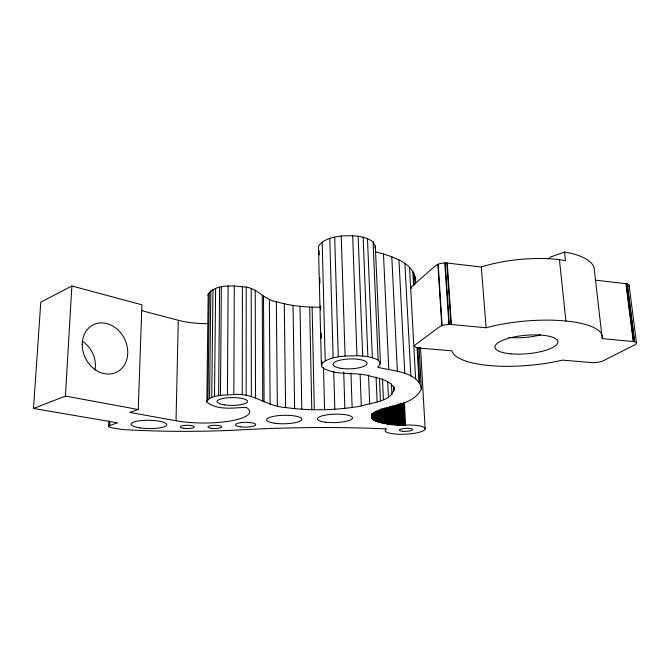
<?xml version="1.0" encoding="UTF-8"?>
<svg xmlns="http://www.w3.org/2000/svg" width="670" height="670" viewBox="0 0 670 670"><rect width="100%" height="100%" fill="white"/><g stroke="black" fill="none" stroke-linecap="round" stroke-linejoin="round"><path stroke-width="1" d="M246.15 395.325L246.183 287.078C234.081 286.006 216.552 283.192 208.177 294.172L206.846 402.059C217.432 410.609 233.395 407.837 246.133 407.327A46.456 11.407 0.2 0 1 232.147 420.634A46.456 11.407 0.2 0 1 176.017 420.768L129.787 412.41L138.255 409.521L141.914 304.783L71.874 285.998L40.795 302.128L33.5 408.449L117.552 422.854L109.645 425.484L108.599 426.078L108.691 426.731L111.245 427.686L122.258 429.529A321.667 97.091 1.2 0 0 241.1 429.822C289.482 427.184 337.99 426.757 386.397 428.867A20.016 4.539 -2.6 0 0 399.027 434.244A20.016 4.539 -2.6 0 0 424.445 430.031A20.016 4.539 -2.6 0 0 409.504 425.04A41.724 10.008 -2.7 0 1 406.355 425.09C395.585 426.865 349.715 419.822 384.262 408.96A41.724 10.008 -2.7 0 1 386.154 408.466C398.616 404.529 415.291 402.017 421.371 388.96C418.901 371.255 390.702 371.054 377.595 367.135L379.63 365.393L380.434 363.358L375.342 246.15L373.073 241.837C363.911 235.203 352.001 235.421 341.239 236.016C333.015 237.214 323.375 238.863 318.484 246.317L321.332 363.994L321.985 367.328C335.963 376.381 354.254 371.465 369.823 375.979C378.165 378.408 389.077 379.496 393.927 387.729C393.391 401.732 371.071 402.486 361.289 406.003C336.34 410.4 310.679 411.02 285.579 407.528C267.154 406.682 252.699 392.26 233.822 394.538C225.053 395.543 213.378 393.91 206.796 400.987L206.846 402.059M242.239 394.898L242.406 286.459M233.822 394.538L234.291 285.881M227.431 394.722L228.118 286.065M218.613 395.727L219.609 287.288M220.447 395.434L221.376 286.928M211.737 397.444L212.968 289.507M214.492 396.607L215.631 288.418M207.96 399.395L209.308 292.061M209.542 398.382L210.841 290.73M176.017 420.768L178.304 320.285L141.63 310.629M108.691 426.731L108.825 420.894M109.645 425.484L109.83 421.329M33.5 408.449L65.434 396.087L71.874 285.998M374.848 247.942L375.342 246.15M549.124 258.821L550.17 257.113L564.509 252.104L569.55 252.967A73.901 26.163 -5.7 0 1 594.022 267.363L602.238 338.626L633.577 341.591A9.137 2.554 -6.4 0 1 634.423 341.75L634.674 341.817A9.137 2.554 -6.4 0 1 634.842 344.824L603.193 360.787A8.643 2.337 -5.7 0 1 601.384 361.49L601.074 361.582A8.643 2.337 -5.7 0 1 593.051 362.629L592.699 362.629A8.643 2.337 -5.7 0 1 591.669 362.579L562.381 360.125A75.543 22.227 -5 0 1 452.032 350.837L419.914 348.14A8.97 2.722 -3.2 0 1 417.293 347.73L417.008 347.655A8.97 2.722 -3.2 0 1 415.358 344.782L439.537 326.784A9.464 3.007 -3.8 0 1 441.806 325.679L442.133 325.57A9.464 3.007 -3.8 0 1 448.9 324.498L449.327 324.489A9.464 3.007 -3.8 0 1 450.994 324.506L486.093 327.764A75.543 22.227 -5 0 1 565.036 320.938A75.543 22.227 -5 0 1 602.238 338.626M321.332 363.994C330.796 355.376 345.025 356.231 356.984 355.67C364.212 355.996 371.616 356.708 378.131 360.117L380.434 363.358M411.698 288.334A8.802 3.149 -3.5 0 1 412.125 286.232L435.651 265.588A9.271 3.467 -4.2 0 1 437.862 264.323L438.18 264.198A9.271 3.467 -4.2 0 1 444.805 263.009L445.223 262.992A9.271 3.467 -4.2 0 1 446.856 263.025L481.303 266.97A74.102 25.695 -5.6 0 1 559.433 259.633L565.43 260.647L564.509 252.104M246.183 287.078C257.699 288.778 264.658 299.884 276.333 301.718C290.805 305.997 305.989 307.421 321.039 307.178M595.412 280.144L626.241 283.737A8.961 2.948 -7.3 0 1 627.07 283.929L627.321 284.013A8.961 2.948 -7.3 0 1 628.761 286.509M65.434 396.087L138.255 409.521M375.61 251.878C391.506 256.133 417 262.883 415.517 283.846M629.13 285.412L636.5 343.132M627.321 284.013L634.674 341.817M627.07 283.929L634.423 341.75M626.241 283.737L633.577 341.591M625.931 283.686L633.267 341.541M559.433 259.633L565.899 321.022M481.303 266.97L486.093 327.764M447.25 263.05L451.396 324.531M446.856 263.025L450.994 324.506M445.223 262.992L449.327 324.489M444.805 263.009L448.9 324.498M438.18 264.198L442.133 325.57M437.862 264.323L441.806 325.679M420.526 347.562L425.14 428.808M419.093 347.378L421.371 388.96M413.608 272.514L414.311 285.01M417.804 347.487L419.78 382.888M412.812 271.183L413.625 285.805M417.058 347.428L418.976 381.892M409.521 267.271L415.626 378.977M404.898 263.519L410.886 376.197M398.968 260.002L404.789 373.6M404.42 402.31L405.576 425.09M403.642 402.31L404.789 425.09M402.921 403.332L404.018 425.082M402.159 403.323L403.24 425.073M401.389 403.307L402.469 425.065M400.627 403.29L401.707 425.048M399.873 403.265L400.945 425.023M399.169 404.27L400.183 425.006M391.799 256.769L397.385 371.23M398.424 404.245L399.429 424.973M397.678 404.203L398.684 424.947M396.992 405.208L397.938 424.914M396.255 405.166L397.201 424.872M395.576 406.154L396.464 424.83M394.069 386.791L394.211 389.915M394.856 406.104L395.744 424.788M393.675 387.218L393.868 391.372M394.136 406.045L395.015 424.738M393.424 405.995L394.303 424.68M392.721 405.928L393.6 424.629M391.439 383.868L391.925 394.245M392.025 405.861L392.896 424.562M391.38 406.832L392.201 424.504M390.702 406.757L391.514 424.437M383.475 253.897L388.784 369.137M390.024 406.682L390.836 424.361M389.362 406.606L390.166 424.294M387.687 381.431L388.399 397.017M388.751 407.561L389.505 424.21M388.097 407.477L388.851 424.135M387.453 407.385L388.206 424.051M386.825 407.293L387.57 423.959M386.247 408.231L386.942 423.867M385.627 408.13L386.322 423.775M385.024 408.03L385.719 423.675M384.429 407.921L385.116 423.574M383.885 408.851L384.53 423.474M382.503 378.801L383.416 399.638M383.307 408.742L383.952 423.365M382.746 408.625L383.382 423.256M382.235 409.546L382.821 423.139M381.649 408.533L382.277 423.021M379.547 363.308L379.63 365.393M381.163 409.437L381.741 422.904M379.446 378.031L380.426 400.861M380.644 409.311L381.222 422.778M373.073 241.837L378.131 360.117M380.175 410.216L380.711 422.653M379.681 410.082L380.208 422.527M379.195 409.94L379.722 422.393M378.759 410.836L379.245 422.259M378.299 410.693L378.776 422.117M377.847 410.543L378.332 421.974M415.107 276.559L415.274 280.621M376.071 376.959L377.118 402.034M377.453 411.439L377.888 421.832M377.034 411.288L377.47 421.69M376.624 411.129L377.051 421.539M376.222 410.97L376.657 421.388M375.878 411.857L376.272 421.237M375.51 411.69L375.895 421.078M375.15 411.531L375.543 420.919M374.857 412.41L375.192 420.76M367.478 238.595L372.353 357.713M374.522 412.234L374.865 420.593M374.212 412.067L374.547 420.433M373.952 413.013L374.245 420.266M373.667 412.846L373.96 420.09M373.399 412.67L373.692 419.923M373.182 413.524L373.433 419.747M372.939 413.34L373.19 419.571M372.755 414.202L372.964 419.395M372.545 414.018L372.755 419.211M372.344 413.834L372.553 419.026M372.168 413.641L372.378 418.851M372.043 414.496L372.21 418.658M371.892 414.311L372.059 418.474M371.641 413.926L371.925 418.289M371.582 414.772L371.708 417.904M371.498 414.579L371.624 417.712M363.148 237.23L367.864 356.725M368.542 375.091L369.681 404.169M358.149 236.259L362.671 356.03M360.142 374.689L361.289 406.003M352.68 235.714L356.984 355.67M350.963 373.19L352.118 407.494M341.239 236.016L345.084 356.005M343.718 372.068L344.857 408.382M208.177 294.172L208.228 295.604M334.69 237.063L338.258 356.85M333.76 371.565L334.824 409.236M329.774 238.378L333.132 357.889M322.178 241.971L325.201 360.669M323.535 367.855L324.582 409.688M319.138 250.739L319.247 254.902M319.799 277.799L319.925 283.008M320.486 305.905L320.587 310.076M321.148 332.973L321.273 338.183M321.834 361.08L321.935 365.242M312.111 307.145L314.322 409.747M309.649 307.044L311.784 409.697M300.001 306.332L301.81 409.253M293.041 305.453L294.616 408.658M284.298 303.828L285.579 407.528M276.333 301.718L277.347 406.02M269.348 299.163L270.127 404.169M263.503 296.207L264.081 402.008M262.238 295.403L262.774 401.422M255.228 290.06L255.521 397.478M251.208 288.385L251.359 396.255M208.203 323.635A44.915 15.259 1 0 1 178.304 320.285M82.276 341.223A25.418 21.608 62.8 0 1 94.939 370.351M540.606 334.866A31.389 9.698 -5.1 0 1 508.714 337.378M325.854 422.251A17.579 4.221 -1.7 0 0 352.487 417.988A17.579 4.221 -1.7 0 0 326.432 414.931A17.579 4.221 -1.7 0 0 325.854 422.251M275.236 423.323A17.638 4.229 -1 0 0 301.852 419.311A17.638 4.229 -1 0 0 275.579 415.995A17.638 4.229 -1 0 0 275.236 423.323M139.913 427.887A17.872 4.137 0.8 0 0 166.788 424.671A17.872 4.137 0.8 0 0 140.064 420.718A17.872 4.137 0.8 0 0 139.913 427.887M240.555 426.824A10.109 2.37 -0.5 0 0 255.714 424.654A10.109 2.37 -0.5 0 0 240.555 422.72A10.109 2.37 -0.5 0 0 240.555 426.824M211.36 428.306A6.951 1.616 -0.1 0 0 221.812 426.899A6.951 1.616 -0.1 0 0 211.402 425.509A6.951 1.616 -0.1 0 0 211.36 428.306M183.68 428.264A7.002 1.616 0.3 0 0 194.292 426.949A7.002 1.616 0.3 0 0 183.89 425.458A7.002 1.616 0.3 0 0 183.68 428.264M402.611 431.271A6.667 1.508 -2.6 0 0 412.737 429.587A6.667 1.508 -2.6 0 0 402.888 428.641A6.667 1.508 -2.6 0 0 402.611 431.271M224.299 404.847A15.251 3.903 -0.2 0 0 247.523 401.565A15.251 3.903 -0.2 0 0 225.02 398.089A15.251 3.903 -0.2 0 0 224.299 404.847M341.256 368.374A17.01 4.941 -1.9 0 0 367.051 363.458A17.01 4.941 -1.9 0 0 341.868 359.798A17.01 4.941 -1.9 0 0 341.256 368.374M82.226 344.472A26.406 21.783 63.8 0 0 116.253 372.369A26.406 21.783 63.8 0 0 116.48 328.627A26.406 21.783 63.8 0 0 82.226 344.472M510.825 353.835A31.565 9.271 -5 0 0 557.867 341.993A31.565 9.271 -5 0 0 510.548 337.747A31.565 9.271 -5 0 0 510.825 353.835"/></g></svg>
